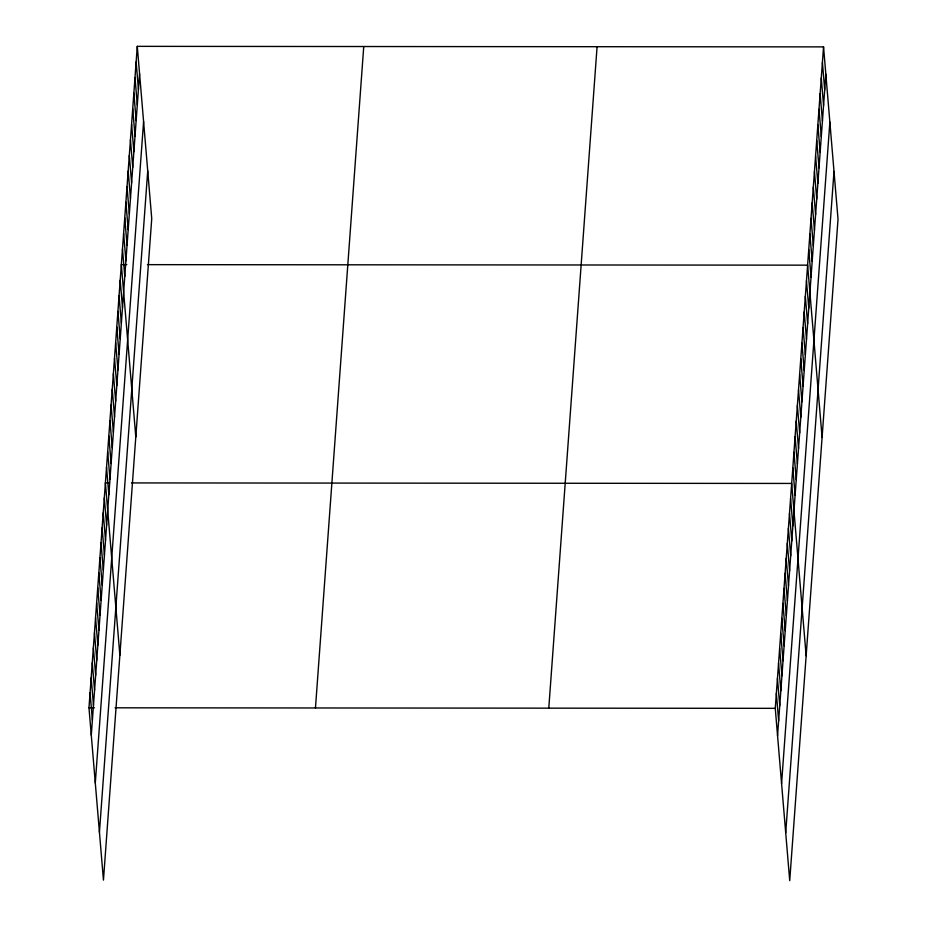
<?xml version="1.0" encoding="UTF-8"?>
<svg xmlns="http://www.w3.org/2000/svg" width="927" height="927" viewBox="0 0 927 927"><rect width="100%" height="100%" fill="white"/><g stroke="black" fill="none" stroke-linecap="round" stroke-linejoin="round"><path stroke-width="1.39" d="M137.277 46.35L151.738 218.668L103.453 880.117L88.98 707.788L137.277 46.35L823.547 46.883L838.02 219.212L789.723 880.65L775.262 708.332L823.547 46.883M91.286 735.181L139.571 73.743M95.296 783.014L143.592 121.564M99.432 832.284L147.729 170.846M315.458 707.973L363.743 46.524M548.784 708.147L597.081 46.709M777.556 735.714L825.841 74.276M781.577 783.547L829.862 122.109M785.714 832.817L833.999 171.379M126.825 264.635L121.333 264.624L135.805 436.953M147.416 264.647L807.614 265.157L822.087 437.486M109.525 482.909L105.4 482.897L119.873 655.227M131.483 482.921L791.67 483.442L806.142 655.76M88.98 707.788L94.473 707.799M115.064 707.811L775.262 708.332M822.411 62.48L824.706 89.873M821.276 78.065L823.57 105.458M820.128 93.662L822.434 121.055M818.993 109.247L821.299 136.64M817.857 124.844L820.152 152.237M816.722 140.429L819.016 167.822M815.575 156.026L817.881 183.419M814.439 171.611L816.745 199.004M813.303 187.208L815.598 214.6M812.168 202.793L814.462 230.186M811.021 218.39L813.327 245.782M809.885 233.975L812.191 261.368M808.75 249.572L811.044 276.964M806.467 280.754L808.773 308.146M805.331 296.339L807.637 323.732M804.196 311.935L806.502 339.328M803.06 327.521L805.354 354.914M801.925 343.117L804.219 370.51M800.777 358.703L803.083 386.095M799.642 374.299L801.948 401.692M798.506 389.885L800.801 417.277M797.371 405.481L799.665 432.874M796.223 421.078L798.529 448.459M795.088 436.663L797.394 464.056M793.952 452.26L796.247 479.641M792.817 467.845L795.111 495.238M790.58 498.425L792.886 525.818M789.491 513.419L791.785 540.812M788.39 528.413L790.696 555.806M787.301 543.407L789.595 570.8M786.2 558.402L788.506 585.794M785.111 573.396L787.405 600.789M784.01 588.39L786.316 615.771M782.921 603.373L785.215 630.766M781.82 618.367L784.126 645.76M780.731 633.361L783.025 660.754M779.63 648.355L781.936 675.748M778.541 663.35L780.835 690.742M777.44 678.344L779.746 705.737M776.351 693.338L778.645 720.719M136.13 61.947L138.436 89.328M134.994 77.532L137.3 104.925M133.859 93.129L136.153 120.51M132.723 108.714L135.018 136.107M131.588 124.311L133.882 151.692M130.44 139.896L132.746 167.289M129.305 155.493L131.611 182.874M128.169 171.078L130.464 198.471M127.034 186.675L129.328 214.056M125.887 202.26L128.193 229.653M124.751 217.857L127.057 245.238M123.615 233.442L125.91 260.835M122.48 249.039L124.774 276.42M120.197 280.221L122.503 307.602M119.062 295.806L121.356 323.199M117.926 311.402L120.22 338.784M116.779 326.988L119.085 354.381M115.643 342.584L117.949 369.977M114.508 358.17L116.814 385.562M113.372 373.766L115.666 401.159M112.237 389.352L114.531 416.744M111.089 404.948L113.395 432.341M109.954 420.534L112.26 447.926M108.818 436.13L111.113 463.523M107.683 451.716L109.977 479.108M106.535 467.312L108.841 494.705M104.311 497.892L106.605 525.285M103.21 512.886L105.516 540.279M102.121 527.88L104.415 555.273M101.02 542.874L103.326 570.267M99.931 557.869L102.225 585.25M98.83 572.863L101.136 600.244M97.741 587.845L100.035 615.238M96.64 602.84L98.946 630.233M95.551 617.834L97.845 645.227M94.461 632.828L96.756 660.221M93.36 647.822L95.666 675.215M92.271 662.817L94.566 690.209M91.17 677.811L93.476 705.192M90.081 692.793L92.376 720.186"/></g></svg>
